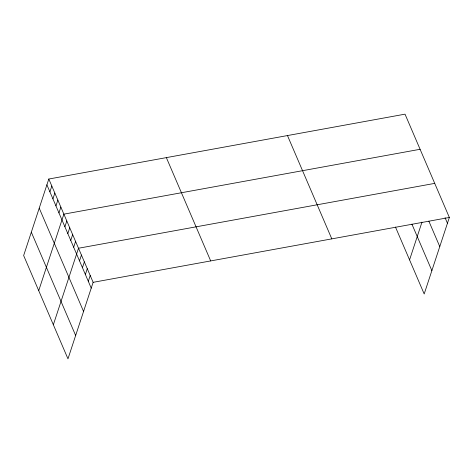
<?xml version="1.0" encoding="UTF-8"?>
<svg xmlns="http://www.w3.org/2000/svg" width="473" height="473" viewBox="0 0 473 473"><rect width="100%" height="100%" fill="white"/><g stroke="black" fill="none" stroke-linecap="round" stroke-linejoin="round"><path stroke-width="0.71" d="M48.808 179.025L23.65 255.532L67.976 358.841L93.134 282.328L48.808 179.025L405.024 114.159L449.35 217.468L424.192 293.975L395.469 227.034M49.913 191.843L51.817 186.049M52.929 198.867L54.833 193.073M55.944 205.891L57.848 200.097M58.954 212.921L60.863 207.121M38.721 290.659L63.879 214.151L420.095 149.285M64.896 226.762L66.799 220.968M67.822 233.579L69.726 227.785M70.749 240.396L72.653 234.602M73.67 247.213L75.579 241.419M53.348 324.75L78.506 248.242L434.722 183.376M79.523 260.854L81.427 255.059M82.45 267.671L84.354 261.876M85.377 274.488L87.28 268.694M88.303 281.305L90.207 275.511M409.565 259.884L421.981 222.121M93.134 282.328L449.35 217.468M445.052 217.681L447.446 223.262M428.869 221.187L439.772 246.599M411.918 224.155L431.867 270.639M287.472 135.568L331.798 238.871M166.36 157.621L210.686 260.925M46.898 184.819L91.224 288.128M39.229 208.155L83.555 311.459M31.324 232.196L75.65 335.505"/></g></svg>
